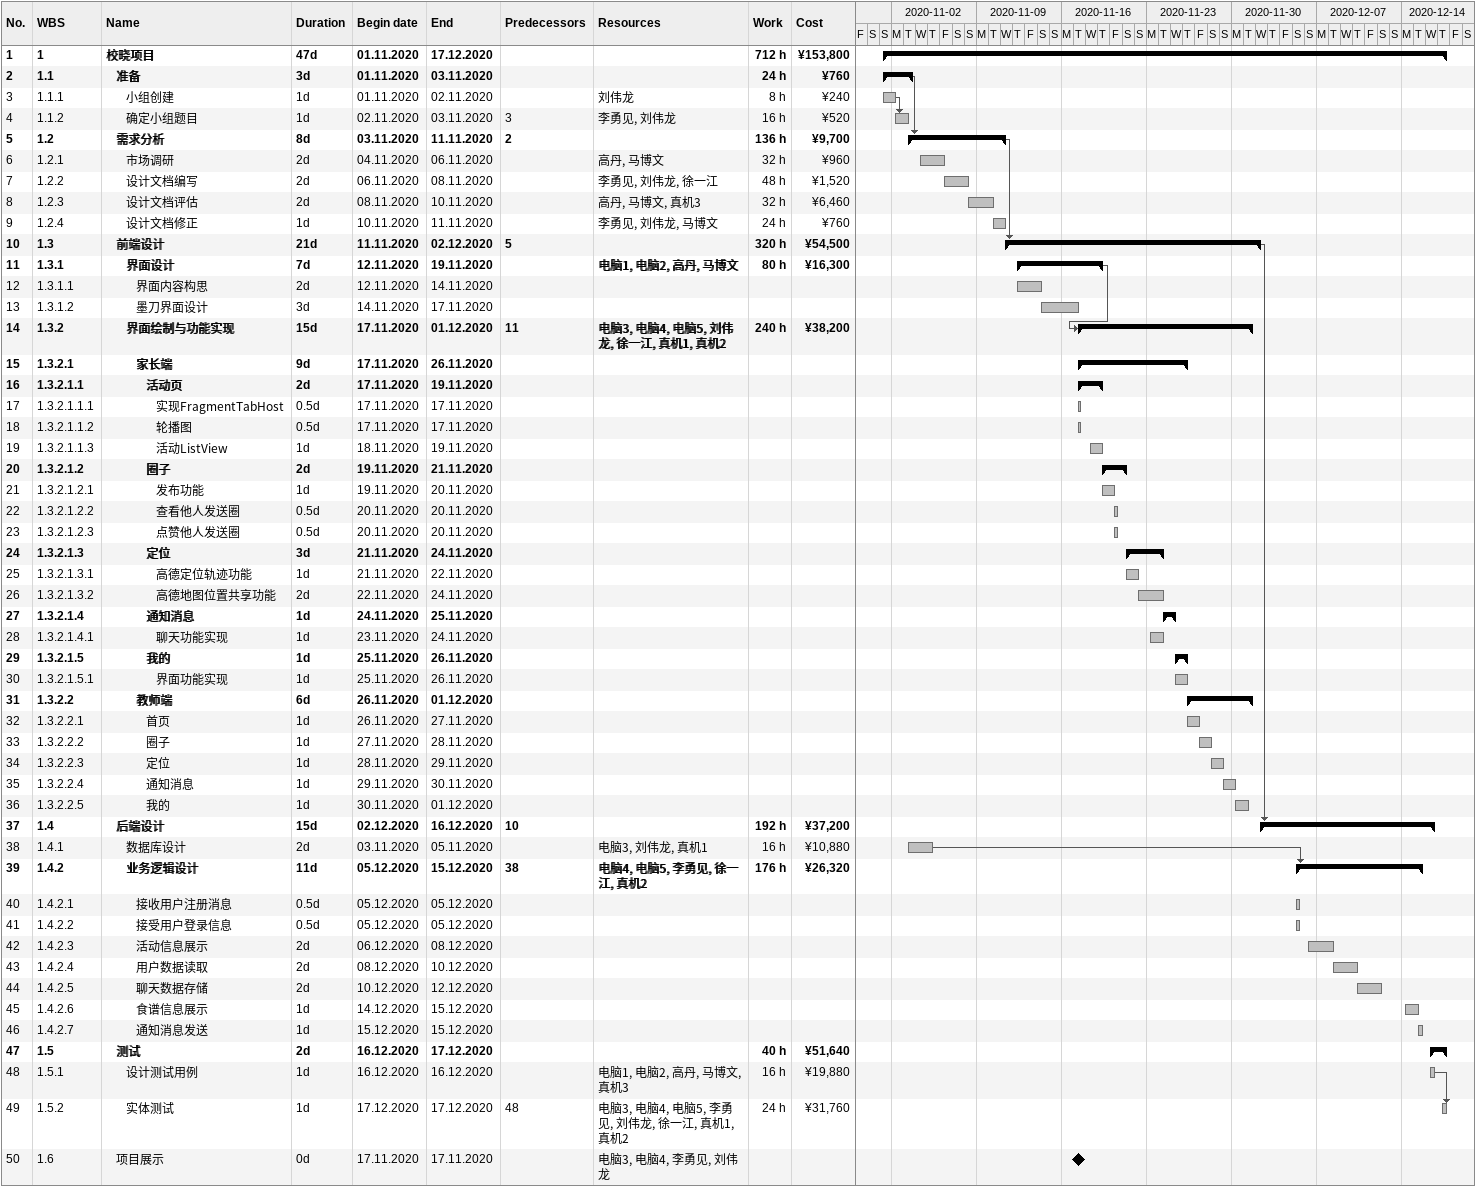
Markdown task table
| ID | WBS | Task | Duration | Start | Finish | Predecessors | Resources | Work (h) | Cost (¥) |
|---|---|---|---|---|---|---|---|---|---|
| 1 | 1 | **校晓项目** | 47d | 2020-11-01 | 2020-12-17 |  |  | 712 | 153800 |
| 2 | 1.1 | **准备** | 3d | 2020-11-01 | 2020-11-03 |  |  | 24 | 760 |
| 3 | 1.1.1 | 小组创建 | 1d | 2020-11-01 | 2020-11-02 |  | 刘伟龙 | 8 | 240 |
| 4 | 1.1.2 | 确定小组题目 | 1d | 2020-11-02 | 2020-11-03 | 3 | 李勇见, 刘伟龙 | 16 | 520 |
| 5 | 1.2 | **需求分析** | 8d | 2020-11-03 | 2020-11-11 | 2 |  | 136 | 9700 |
| 6 | 1.2.1 | 市场调研 | 2d | 2020-11-04 | 2020-11-06 |  | 高丹, 马博文 | 32 | 960 |
| 7 | 1.2.2 | 设计文档编写 | 2d | 2020-11-06 | 2020-11-08 |  | 李勇见, 刘伟龙, 徐一江 | 48 | 1520 |
| 8 | 1.2.3 | 设计文档评估 | 2d | 2020-11-08 | 2020-11-10 |  | 高丹, 马博文, 真机3 | 32 | 6460 |
| 9 | 1.2.4 | 设计文档修正 | 1d | 2020-11-10 | 2020-11-11 |  | 李勇见, 刘伟龙, 马博文 | 24 | 760 |
| 10 | 1.3 | **前端设计** | 21d | 2020-11-11 | 2020-12-02 | 5 |  | 320 | 54500 |
| 11 | 1.3.1 | **界面设计** | 7d | 2020-11-12 | 2020-11-19 |  | 电脑1, 电脑2, 高丹, 马博文 | 80 | 16300 |
| 12 | 1.3.1.1 | 界面内容构思 | 2d | 2020-11-12 | 2020-11-14 |  |  |  |  |
| 13 | 1.3.1.2 | 墨刀界面设计 | 3d | 2020-11-14 | 2020-11-17 |  |  |  |  |
| 14 | 1.3.2 | **界面绘制与功能实现** | 15d | 2020-11-17 | 2020-12-01 | 11 | 电脑3, 电脑4, 电脑5, 刘伟龙, 徐一江, 真机1, 真机2 | 240 | 38200 |
| 15 | 1.3.2.1 | **家长端** | 9d | 2020-11-17 | 2020-11-26 |  |  |  |  |
| 16 | 1.3.2.1.1 | **活动页** | 2d | 2020-11-17 | 2020-11-19 |  |  |  |  |
| 17 | 1.3.2.1.1.1 | 实现FragmentTabHost | 0.5d | 2020-11-17 | 2020-11-17 |  |  |  |  |
| 18 | 1.3.2.1.1.2 | 轮播图 | 0.5d | 2020-11-17 | 2020-11-17 |  |  |  |  |
| 19 | 1.3.2.1.1.3 | 活动ListView | 1d | 2020-11-18 | 2020-11-19 |  |  |  |  |
| 20 | 1.3.2.1.2 | **圈子** | 2d | 2020-11-19 | 2020-11-21 |  |  |  |  |
| 21 | 1.3.2.1.2.1 | 发布功能 | 1d | 2020-11-19 | 2020-11-20 |  |  |  |  |
| 22 | 1.3.2.1.2.2 | 查看他人发送圈 | 0.5d | 2020-11-20 | 2020-11-20 |  |  |  |  |
| 23 | 1.3.2.1.2.3 | 点赞他人发送圈 | 0.5d | 2020-11-20 | 2020-11-20 |  |  |  |  |
| 24 | 1.3.2.1.3 | **定位** | 3d | 2020-11-21 | 2020-11-24 |  |  |  |  |
| 25 | 1.3.2.1.3.1 | 高德定位轨迹功能 | 1d | 2020-11-21 | 2020-11-22 |  |  |  |  |
| 26 | 1.3.2.1.3.2 | 高德地图位置共享功能 | 2d | 2020-11-22 | 2020-11-24 |  |  |  |  |
| 27 | 1.3.2.1.4 | **通知消息** | 1d | 2020-11-24 | 2020-11-25 |  |  |  |  |
| 28 | 1.3.2.1.4.1 | 聊天功能实现 | 1d | 2020-11-23 | 2020-11-24 |  |  |  |  |
| 29 | 1.3.2.1.5 | **我的** | 1d | 2020-11-25 | 2020-11-26 |  |  |  |  |
| 30 | 1.3.2.1.5.1 | 界面功能实现 | 1d | 2020-11-25 | 2020-11-26 |  |  |  |  |
| 31 | 1.3.2.2 | **教师端** | 6d | 2020-11-26 | 2020-12-01 |  |  |  |  |
| 32 | 1.3.2.2.1 | 首页 | 1d | 2020-11-26 | 2020-11-27 |  |  |  |  |
| 33 | 1.3.2.2.2 | 圈子 | 1d | 2020-11-27 | 2020-11-28 |  |  |  |  |
| 34 | 1.3.2.2.3 | 定位 | 1d | 2020-11-28 | 2020-11-29 |  |  |  |  |
| 35 | 1.3.2.2.4 | 通知消息 | 1d | 2020-11-29 | 2020-11-30 |  |  |  |  |
| 36 | 1.3.2.2.5 | 我的 | 1d | 2020-11-30 | 2020-12-01 |  |  |  |  |
| 37 | 1.4 | **后端设计** | 15d | 2020-12-02 | 2020-12-16 | 10 |  | 192 | 37200 |
| 38 | 1.4.1 | 数据库设计 | 2d | 2020-11-03 | 2020-11-05 |  | 电脑3, 刘伟龙, 真机1 | 16 | 10880 |
| 39 | 1.4.2 | **业务逻辑设计** | 11d | 2020-12-05 | 2020-12-15 | 38 | 电脑4, 电脑5, 李勇见, 徐一江, 真机2 | 176 | 26320 |
| 40 | 1.4.2.1 | 接收用户注册消息 | 0.5d | 2020-12-05 | 2020-12-05 |  |  |  |  |
| 41 | 1.4.2.2 | 接受用户登录信息 | 0.5d | 2020-12-05 | 2020-12-05 |  |  |  |  |
| 42 | 1.4.2.3 | 活动信息展示 | 2d | 2020-12-06 | 2020-12-08 |  |  |  |  |
| 43 | 1.4.2.4 | 用户数据读取 | 2d | 2020-12-08 | 2020-12-10 |  |  |  |  |
| 44 | 1.4.2.5 | 聊天数据存储 | 2d | 2020-12-10 | 2020-12-12 |  |  |  |  |
| 45 | 1.4.2.6 | 食谱信息展示 | 1d | 2020-12-14 | 2020-12-15 |  |  |  |  |
| 46 | 1.4.2.7 | 通知消息发送 | 1d | 2020-12-15 | 2020-12-15 |  |  |  |  |
| 47 | 1.5 | **测试** | 2d | 2020-12-16 | 2020-12-17 |  |  | 40 | 51640 |
| 48 | 1.5.1 | 设计测试用例 | 1d | 2020-12-16 | 2020-12-16 |  | 电脑1, 电脑2, 高丹, 马博文, 真机3 | 16 | 19880 |
| 49 | 1.5.2 | 实体测试 | 1d | 2020-12-17 | 2020-12-17 | 48 | 电脑3, 电脑4, 电脑5, 李勇见, 刘伟龙, 徐一江, 真机1, 真机2 | 24 | 31760 |
| 50 | 1.6 | 项目展示 | 0d | 2020-11-17 | 2020-11-17 |  | 电脑3, 电脑4, 李勇见, 刘伟龙 |  |  |
